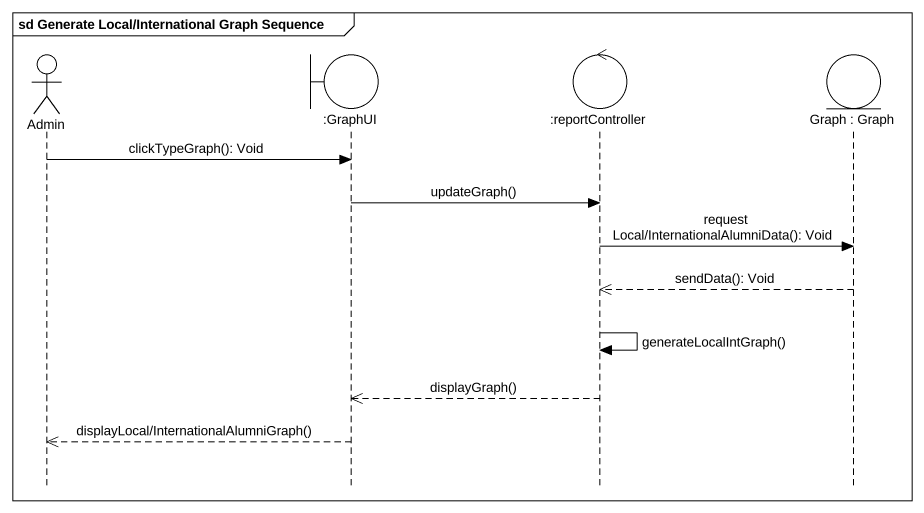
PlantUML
@startuml
mainframe sd Generate Local/International Graph Sequence
hide footbox
actor Admin
boundary ":GraphUI" as GraphUI
control ":reportController" as reportController
entity "Graph : Graph" as Graph

Admin -> GraphUI : clickTypeGraph(): Void
GraphUI -> reportController : updateGraph()
reportController -> Graph : request Local/InternationalAlumniData(): Void
Graph -->> reportController : sendData(): Void
reportController -> reportController : generateLocalIntGraph()
reportController -->> GraphUI : displayGraph()
GraphUI -->> Admin : displayLocal/InternationalAlumniGraph()
@enduml
